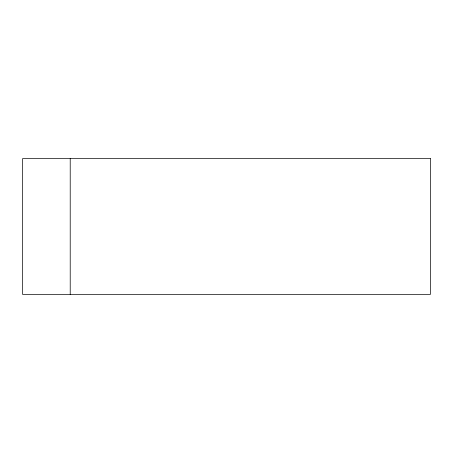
<?xml version="1.0" encoding="UTF-8"?>
<svg xmlns="http://www.w3.org/2000/svg" width="453" height="453" viewBox="0 0 453 453"><rect width="100%" height="100%" fill="white"/><g stroke="black" fill="none" stroke-linecap="round" stroke-linejoin="round"><path stroke-width="0.68" d="M70.215 158.55L70.215 294.45M430.35 158.55L22.65 158.55L22.65 294.45L430.35 294.45L430.35 158.55"/></g></svg>
